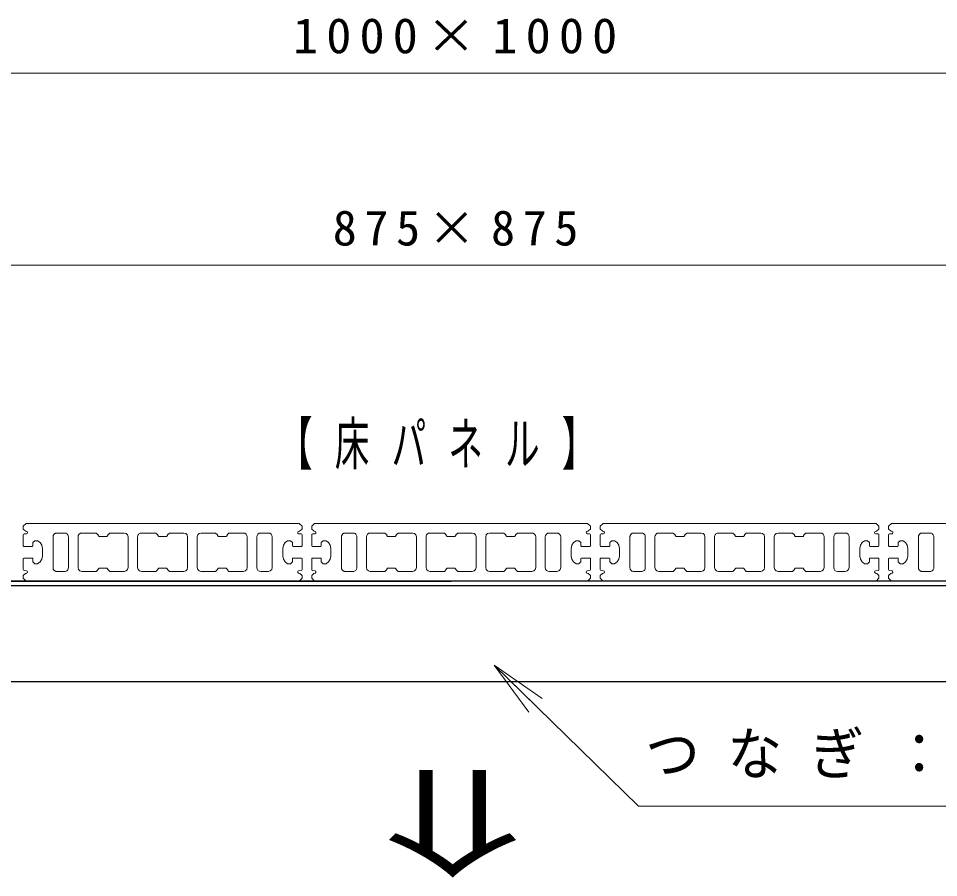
# Model space of a CAD drawing. Units: millimetres on the paper. Extents: x -385 to 0, y -594 to 267.
# Drawn here: x -120.36 to -72.51, y 163.9 to 208.59 of the extents above; entities that cross this region are included whole.
import ezdxf
from ezdxf.enums import TextEntityAlignment as Align

# ---------------------------------------------------------------- set-up
doc = ezdxf.new("R2010")
doc.units = ezdxf.units.MM
doc.linetypes.add('USER1', pattern=[4.5, 2.5, -2])
doc.layers.add('1_10', color=7, linetype='Continuous', lineweight=25)
doc.styles.add('ＭＳ ゴシック', font='')
doc.styles.get('ＭＳ ゴシック').set_extended_font_data('MS Gothic')

msp = doc.modelspace()

# ---------------------------------------------------------------- linework, layer by layer
at = {"layer": '1_10', "lineweight": 13}
for p, q in [((-147.863, 205.747), (-47.863, 205.747)), ((-141.613, 195.747), (-54.113, 195.747)), ((-95.618, 174.954), (-93.473, 172.857)), ((-95.618, 174.954), (-93.124, 173.214)), ((-93.823, 172.499), (-95.618, 174.954))]:
    msp.add_line(p, q, dxfattribs=at)
at = {"layer": '1_10', "color": 190}
for p, q in [((-49.113, 179.324), (-146.613, 179.324)), ((-146.613, 179.094), (-49.113, 179.094)), ((-134.413, 174.094), (-61.313, 174.094))]:
    msp.add_line(p, q, dxfattribs=at)
at = {"layer": '1_10', "color": 190, "linetype": 'USER1', "lineweight": 13}
msp.add_line((-49.113, 179.094), (-146.613, 179.094), dxfattribs=at)
at = {"layer": '1_10'}
for p in [(-141.013, 179.324), (-54.713, 179.324)]:
    msp.add_line(p, (-97.863, 179.324), dxfattribs=at)
at = {"layer": '1_10', "color": 40, "lineweight": 13}
for points in [[(-119.935, 179.858), (-119.902, 179.842), (-119.888, 179.808), (-119.888, 179.792), (-119.899, 179.762), (-119.925, 179.744), (-119.979, 179.727), (-119.988, 179.724), (-119.996, 179.718), (-120.094, 179.64), (-120.108, 179.622), (-120.113, 179.6), (-120.113, 179.474), (-119.963, 179.324), (-105.763, 179.324), (-105.613, 179.474), (-105.613, 179.6), (-105.618, 179.622), (-105.633, 179.64), (-105.731, 179.718), (-105.739, 179.724), (-105.748, 179.727), (-105.802, 179.744), (-105.828, 179.762), (-105.838, 179.792), (-105.838, 179.808), (-105.825, 179.842), (-105.792, 179.858), (-105.66, 179.87), (-105.627, 179.887), (-105.613, 179.921), (-105.613, 180.499), (-105.638, 180.524), (-106.088, 180.524), (-106.113, 180.499), (-106.113, 180.324), (-106.213, 180.224), (-106.363, 180.224), (-106.493, 180.325), (-106.579, 180.464), (-106.613, 180.624), (-106.613, 181.024), (-106.579, 181.185), (-106.493, 181.324), (-106.363, 181.424), (-106.213, 181.424), (-106.113, 181.324), (-106.113, 181.149), (-106.088, 181.124), (-105.638, 181.124), (-105.613, 181.149), (-105.613, 181.728), (-105.627, 181.762), (-105.66, 181.778), (-105.792, 181.79), (-105.825, 181.807), (-105.838, 181.841), (-105.838, 181.857), (-105.828, 181.887), (-105.802, 181.905), (-105.748, 181.922), (-105.739, 181.925), (-105.731, 181.931), (-105.633, 182.009), (-105.618, 182.027), (-105.613, 182.049), (-105.613, 182.174), (-105.763, 182.324), (-119.963, 182.324), (-120.113, 182.174), (-120.113, 182.049), (-120.108, 182.027), (-120.094, 182.009), (-119.996, 181.931), (-119.988, 181.925), (-119.979, 181.922), (-119.925, 181.905), (-119.899, 181.887), (-119.888, 181.857), (-119.888, 181.841), (-119.902, 181.807), (-119.935, 181.79), (-120.067, 181.778), (-120.1, 181.762), (-120.113, 181.728), (-120.113, 181.149), (-120.088, 181.124), (-119.638, 181.124), (-119.613, 181.149), (-119.613, 181.324), (-119.513, 181.424), (-119.363, 181.424), (-119.234, 181.324), (-119.147, 181.185), (-119.113, 181.024), (-119.113, 180.624), (-119.147, 180.464), (-119.234, 180.325), (-119.363, 180.224), (-119.513, 180.224), (-119.613, 180.324), (-119.613, 180.499), (-119.638, 180.524), (-120.088, 180.524), (-120.113, 180.499), (-120.113, 179.921), (-120.1, 179.887), (-120.067, 179.87)], [(-104.935, 179.858), (-104.902, 179.842), (-104.888, 179.808), (-104.888, 179.792), (-104.899, 179.762), (-104.925, 179.744), (-104.979, 179.727), (-104.988, 179.724), (-104.996, 179.718), (-105.094, 179.64), (-105.108, 179.622), (-105.113, 179.6), (-105.113, 179.474), (-104.963, 179.324), (-90.763, 179.324), (-90.613, 179.474), (-90.613, 179.6), (-90.618, 179.622), (-90.633, 179.64), (-90.731, 179.718), (-90.739, 179.724), (-90.748, 179.727), (-90.802, 179.744), (-90.828, 179.762), (-90.838, 179.792), (-90.838, 179.808), (-90.825, 179.842), (-90.792, 179.858), (-90.66, 179.87), (-90.627, 179.887), (-90.613, 179.921), (-90.613, 180.499), (-90.638, 180.524), (-91.088, 180.524), (-91.113, 180.499), (-91.113, 180.324), (-91.213, 180.224), (-91.363, 180.224), (-91.493, 180.325), (-91.579, 180.464), (-91.613, 180.624), (-91.613, 181.024), (-91.579, 181.185), (-91.493, 181.324), (-91.363, 181.424), (-91.213, 181.424), (-91.113, 181.324), (-91.113, 181.149), (-91.088, 181.124), (-90.638, 181.124), (-90.613, 181.149), (-90.613, 181.728), (-90.627, 181.762), (-90.66, 181.778), (-90.792, 181.79), (-90.825, 181.807), (-90.838, 181.841), (-90.838, 181.857), (-90.828, 181.887), (-90.802, 181.905), (-90.748, 181.922), (-90.739, 181.925), (-90.731, 181.931), (-90.633, 182.009), (-90.618, 182.027), (-90.613, 182.049), (-90.613, 182.174), (-90.763, 182.324), (-104.963, 182.324), (-105.113, 182.174), (-105.113, 182.049), (-105.108, 182.027), (-105.094, 182.009), (-104.996, 181.931), (-104.988, 181.925), (-104.979, 181.922), (-104.925, 181.905), (-104.899, 181.887), (-104.888, 181.857), (-104.888, 181.841), (-104.902, 181.807), (-104.935, 181.79), (-105.067, 181.778), (-105.1, 181.762), (-105.113, 181.728), (-105.113, 181.149), (-105.088, 181.124), (-104.638, 181.124), (-104.613, 181.149), (-104.613, 181.324), (-104.513, 181.424), (-104.363, 181.424), (-104.234, 181.324), (-104.147, 181.185), (-104.113, 181.024), (-104.113, 180.624), (-104.147, 180.464), (-104.234, 180.325), (-104.363, 180.224), (-104.513, 180.224), (-104.613, 180.324), (-104.613, 180.499), (-104.638, 180.524), (-105.088, 180.524), (-105.113, 180.499), (-105.113, 179.921), (-105.1, 179.887), (-105.067, 179.87)], [(-89.935, 179.858), (-89.902, 179.842), (-89.888, 179.808), (-89.888, 179.792), (-89.899, 179.762), (-89.925, 179.744), (-89.979, 179.727), (-89.988, 179.724), (-89.996, 179.718), (-90.094, 179.64), (-90.108, 179.622), (-90.113, 179.6), (-90.113, 179.474), (-89.963, 179.324), (-75.763, 179.324), (-75.613, 179.474), (-75.613, 179.6), (-75.618, 179.622), (-75.633, 179.64), (-75.731, 179.718), (-75.739, 179.724), (-75.748, 179.727), (-75.802, 179.744), (-75.828, 179.762), (-75.838, 179.792), (-75.838, 179.808), (-75.825, 179.842), (-75.792, 179.858), (-75.66, 179.87), (-75.627, 179.887), (-75.613, 179.921), (-75.613, 180.499), (-75.638, 180.524), (-76.088, 180.524), (-76.113, 180.499), (-76.113, 180.324), (-76.213, 180.224), (-76.363, 180.224), (-76.493, 180.325), (-76.579, 180.464), (-76.613, 180.624), (-76.613, 181.024), (-76.579, 181.185), (-76.493, 181.324), (-76.363, 181.424), (-76.213, 181.424), (-76.113, 181.324), (-76.113, 181.149), (-76.088, 181.124), (-75.638, 181.124), (-75.613, 181.149), (-75.613, 181.728), (-75.627, 181.762), (-75.66, 181.778), (-75.792, 181.79), (-75.825, 181.807), (-75.838, 181.841), (-75.838, 181.857), (-75.828, 181.887), (-75.802, 181.905), (-75.748, 181.922), (-75.739, 181.925), (-75.731, 181.931), (-75.633, 182.009), (-75.618, 182.027), (-75.613, 182.049), (-75.613, 182.174), (-75.763, 182.324), (-89.963, 182.324), (-90.113, 182.174), (-90.113, 182.049), (-90.108, 182.027), (-90.094, 182.009), (-89.996, 181.931), (-89.988, 181.925), (-89.979, 181.922), (-89.925, 181.905), (-89.899, 181.887), (-89.888, 181.857), (-89.888, 181.841), (-89.902, 181.807), (-89.935, 181.79), (-90.067, 181.778), (-90.1, 181.762), (-90.113, 181.728), (-90.113, 181.149), (-90.088, 181.124), (-89.638, 181.124), (-89.613, 181.149), (-89.613, 181.324), (-89.513, 181.424), (-89.363, 181.424), (-89.234, 181.324), (-89.147, 181.185), (-89.113, 181.024), (-89.113, 180.624), (-89.147, 180.464), (-89.234, 180.325), (-89.363, 180.224), (-89.513, 180.224), (-89.613, 180.324), (-89.613, 180.499), (-89.638, 180.524), (-90.088, 180.524), (-90.113, 180.499), (-90.113, 179.921), (-90.1, 179.887), (-90.067, 179.87)], [(-118.49, 179.87), (-118.518, 179.897), (-118.53, 179.913), (-118.54, 179.93), (-118.548, 179.948), (-118.555, 179.966), (-118.56, 179.985), (-118.562, 180.005), (-118.563, 180.024), (-118.563, 181.624), (-118.562, 181.644), (-118.56, 181.663), (-118.555, 181.682), (-118.548, 181.701), (-118.54, 181.719), (-118.53, 181.735), (-118.518, 181.751), (-118.49, 181.779), (-118.475, 181.791), (-118.458, 181.801), (-118.44, 181.809), (-118.422, 181.816), (-118.402, 181.821), (-118.383, 181.823), (-118.363, 181.824), (-117.963, 181.824), (-117.924, 181.821), (-117.887, 181.809), (-117.852, 181.791), (-117.822, 181.766), (-117.797, 181.735), (-117.779, 181.701), (-117.767, 181.663), (-117.763, 181.624), (-117.763, 180.024), (-117.767, 179.985), (-117.779, 179.948), (-117.797, 179.913), (-117.822, 179.883), (-117.852, 179.858), (-117.887, 179.84), (-117.924, 179.828), (-117.963, 179.824), (-118.363, 179.824), (-118.383, 179.825), (-118.402, 179.828), (-118.422, 179.833), (-118.44, 179.84), (-118.458, 179.848), (-118.475, 179.858)], [(-115.763, 181.649), (-115.713, 181.699), (-115.713, 181.724), (-115.613, 181.824), (-114.863, 181.824), (-114.763, 181.798), (-114.69, 181.724), (-114.663, 181.624), (-114.663, 180.024), (-114.69, 179.924), (-114.763, 179.851), (-114.863, 179.824), (-115.613, 179.824), (-115.713, 179.924), (-115.713, 179.949), (-115.763, 179.999), (-116.163, 179.999), (-116.213, 179.949), (-116.213, 179.924), (-116.313, 179.824), (-117.063, 179.824), (-117.163, 179.851), (-117.237, 179.924), (-117.263, 180.024), (-117.263, 181.624), (-117.248, 181.701), (-117.205, 181.766), (-117.14, 181.809), (-117.063, 181.824), (-116.313, 181.824), (-116.213, 181.724), (-116.213, 181.699), (-116.163, 181.649)], [(-111.763, 181.824), (-111.663, 181.798), (-111.59, 181.724), (-111.563, 181.624), (-111.563, 180.024), (-111.59, 179.924), (-111.663, 179.851), (-111.763, 179.824), (-112.513, 179.824), (-112.613, 179.924), (-112.613, 179.949), (-112.663, 179.999), (-113.063, 179.999), (-113.113, 179.949), (-113.113, 179.924), (-113.213, 179.824), (-113.963, 179.824), (-114.063, 179.851), (-114.137, 179.924), (-114.163, 180.024), (-114.163, 181.624), (-114.16, 181.659), (-114.151, 181.693), (-114.137, 181.724), (-114.117, 181.753), (-114.092, 181.778), (-114.063, 181.798), (-114.032, 181.812), (-113.998, 181.821), (-113.963, 181.824), (-113.213, 181.824), (-113.113, 181.724), (-113.113, 181.699), (-113.063, 181.649), (-112.663, 181.649), (-112.613, 181.699), (-112.613, 181.724), (-112.513, 181.824)], [(-108.463, 180.024), (-108.49, 179.924), (-108.563, 179.851), (-108.663, 179.824), (-109.413, 179.824), (-109.513, 179.924), (-109.513, 179.949), (-109.563, 179.999), (-109.963, 179.999), (-110.013, 179.949), (-110.013, 179.924), (-110.113, 179.824), (-110.863, 179.824), (-110.963, 179.851), (-111.037, 179.924), (-111.063, 180.024), (-111.063, 181.624), (-111.037, 181.724), (-110.963, 181.798), (-110.863, 181.824), (-110.113, 181.824), (-110.013, 181.724), (-110.013, 181.699), (-109.963, 181.649), (-109.563, 181.649), (-109.513, 181.699), (-109.513, 181.724), (-109.413, 181.824), (-108.663, 181.824), (-108.587, 181.809), (-108.522, 181.766), (-108.479, 181.701), (-108.463, 181.624)], [(-107.763, 181.824), (-107.363, 181.824), (-107.287, 181.809), (-107.222, 181.766), (-107.179, 181.701), (-107.163, 181.624), (-107.163, 180.024), (-107.19, 179.924), (-107.263, 179.851), (-107.363, 179.824), (-107.763, 179.824), (-107.84, 179.84), (-107.905, 179.883), (-107.948, 179.948), (-107.963, 180.024), (-107.963, 181.624), (-107.948, 181.701), (-107.905, 181.766), (-107.84, 181.809)], [(-103.49, 179.87), (-103.518, 179.897), (-103.53, 179.913), (-103.54, 179.93), (-103.548, 179.948), (-103.555, 179.966), (-103.56, 179.985), (-103.562, 180.005), (-103.563, 180.024), (-103.563, 181.624), (-103.562, 181.644), (-103.56, 181.663), (-103.555, 181.682), (-103.548, 181.701), (-103.54, 181.719), (-103.53, 181.735), (-103.518, 181.751), (-103.49, 181.779), (-103.475, 181.791), (-103.458, 181.801), (-103.44, 181.809), (-103.422, 181.816), (-103.402, 181.821), (-103.383, 181.823), (-103.363, 181.824), (-102.963, 181.824), (-102.924, 181.821), (-102.887, 181.809), (-102.852, 181.791), (-102.822, 181.766), (-102.797, 181.735), (-102.779, 181.701), (-102.767, 181.663), (-102.763, 181.624), (-102.763, 180.024), (-102.767, 179.985), (-102.779, 179.948), (-102.797, 179.913), (-102.822, 179.883), (-102.852, 179.858), (-102.887, 179.84), (-102.924, 179.828), (-102.963, 179.824), (-103.363, 179.824), (-103.383, 179.825), (-103.402, 179.828), (-103.422, 179.833), (-103.44, 179.84), (-103.458, 179.848), (-103.475, 179.858)], [(-100.763, 181.649), (-100.713, 181.699), (-100.713, 181.724), (-100.613, 181.824), (-99.863, 181.824), (-99.763, 181.798), (-99.69, 181.724), (-99.663, 181.624), (-99.663, 180.024), (-99.69, 179.924), (-99.763, 179.851), (-99.863, 179.824), (-100.613, 179.824), (-100.713, 179.924), (-100.713, 179.949), (-100.763, 179.999), (-101.163, 179.999), (-101.213, 179.949), (-101.213, 179.924), (-101.313, 179.824), (-102.063, 179.824), (-102.163, 179.851), (-102.237, 179.924), (-102.263, 180.024), (-102.263, 181.624), (-102.248, 181.701), (-102.205, 181.766), (-102.14, 181.809), (-102.063, 181.824), (-101.313, 181.824), (-101.213, 181.724), (-101.213, 181.699), (-101.163, 181.649)], [(-96.763, 181.824), (-96.663, 181.798), (-96.59, 181.724), (-96.563, 181.624), (-96.563, 180.024), (-96.59, 179.924), (-96.663, 179.851), (-96.763, 179.824), (-97.513, 179.824), (-97.613, 179.924), (-97.613, 179.949), (-97.663, 179.999), (-98.063, 179.999), (-98.113, 179.949), (-98.113, 179.924), (-98.213, 179.824), (-98.963, 179.824), (-99.063, 179.851), (-99.137, 179.924), (-99.163, 180.024), (-99.163, 181.624), (-99.16, 181.659), (-99.151, 181.693), (-99.137, 181.724), (-99.117, 181.753), (-99.092, 181.778), (-99.063, 181.798), (-99.032, 181.812), (-98.998, 181.821), (-98.963, 181.824), (-98.213, 181.824), (-98.113, 181.724), (-98.113, 181.699), (-98.063, 181.649), (-97.663, 181.649), (-97.613, 181.699), (-97.613, 181.724), (-97.513, 181.824)], [(-93.463, 180.024), (-93.49, 179.924), (-93.563, 179.851), (-93.663, 179.824), (-94.413, 179.824), (-94.513, 179.924), (-94.513, 179.949), (-94.563, 179.999), (-94.963, 179.999), (-95.013, 179.949), (-95.013, 179.924), (-95.113, 179.824), (-95.863, 179.824), (-95.963, 179.851), (-96.037, 179.924), (-96.063, 180.024), (-96.063, 181.624), (-96.037, 181.724), (-95.963, 181.798), (-95.863, 181.824), (-95.113, 181.824), (-95.013, 181.724), (-95.013, 181.699), (-94.963, 181.649), (-94.563, 181.649), (-94.513, 181.699), (-94.513, 181.724), (-94.413, 181.824), (-93.663, 181.824), (-93.587, 181.809), (-93.522, 181.766), (-93.479, 181.701), (-93.463, 181.624)], [(-92.763, 181.824), (-92.363, 181.824), (-92.287, 181.809), (-92.222, 181.766), (-92.179, 181.701), (-92.163, 181.624), (-92.163, 180.024), (-92.19, 179.924), (-92.263, 179.851), (-92.363, 179.824), (-92.763, 179.824), (-92.84, 179.84), (-92.905, 179.883), (-92.948, 179.948), (-92.963, 180.024), (-92.963, 181.624), (-92.948, 181.701), (-92.905, 181.766), (-92.84, 181.809)], [(-88.49, 179.87), (-88.518, 179.897), (-88.53, 179.913), (-88.54, 179.93), (-88.548, 179.948), (-88.555, 179.966), (-88.56, 179.985), (-88.562, 180.005), (-88.563, 180.024), (-88.563, 181.624), (-88.562, 181.644), (-88.56, 181.663), (-88.555, 181.682), (-88.548, 181.701), (-88.54, 181.719), (-88.53, 181.735), (-88.518, 181.751), (-88.49, 181.779), (-88.475, 181.791), (-88.458, 181.801), (-88.44, 181.809), (-88.422, 181.816), (-88.402, 181.821), (-88.383, 181.823), (-88.363, 181.824), (-87.963, 181.824), (-87.924, 181.821), (-87.887, 181.809), (-87.852, 181.791), (-87.822, 181.766), (-87.797, 181.735), (-87.779, 181.701), (-87.767, 181.663), (-87.763, 181.624), (-87.763, 180.024), (-87.767, 179.985), (-87.779, 179.948), (-87.797, 179.913), (-87.822, 179.883), (-87.852, 179.858), (-87.887, 179.84), (-87.924, 179.828), (-87.963, 179.824), (-88.363, 179.824), (-88.383, 179.825), (-88.402, 179.828), (-88.422, 179.833), (-88.44, 179.84), (-88.458, 179.848), (-88.475, 179.858)], [(-85.763, 181.649), (-85.713, 181.699), (-85.713, 181.724), (-85.613, 181.824), (-84.863, 181.824), (-84.763, 181.798), (-84.69, 181.724), (-84.663, 181.624), (-84.663, 180.024), (-84.69, 179.924), (-84.763, 179.851), (-84.863, 179.824), (-85.613, 179.824), (-85.713, 179.924), (-85.713, 179.949), (-85.763, 179.999), (-86.163, 179.999), (-86.213, 179.949), (-86.213, 179.924), (-86.313, 179.824), (-87.063, 179.824), (-87.163, 179.851), (-87.237, 179.924), (-87.263, 180.024), (-87.263, 181.624), (-87.248, 181.701), (-87.205, 181.766), (-87.14, 181.809), (-87.063, 181.824), (-86.313, 181.824), (-86.213, 181.724), (-86.213, 181.699), (-86.163, 181.649)], [(-81.763, 181.824), (-81.663, 181.798), (-81.59, 181.724), (-81.563, 181.624), (-81.563, 180.024), (-81.59, 179.924), (-81.663, 179.851), (-81.763, 179.824), (-82.513, 179.824), (-82.613, 179.924), (-82.613, 179.949), (-82.663, 179.999), (-83.063, 179.999), (-83.113, 179.949), (-83.113, 179.924), (-83.213, 179.824), (-83.963, 179.824), (-84.063, 179.851), (-84.137, 179.924), (-84.163, 180.024), (-84.163, 181.624), (-84.16, 181.659), (-84.151, 181.693), (-84.137, 181.724), (-84.117, 181.753), (-84.092, 181.778), (-84.063, 181.798), (-84.032, 181.812), (-83.998, 181.821), (-83.963, 181.824), (-83.213, 181.824), (-83.113, 181.724), (-83.113, 181.699), (-83.063, 181.649), (-82.663, 181.649), (-82.613, 181.699), (-82.613, 181.724), (-82.513, 181.824)], [(-78.463, 180.024), (-78.49, 179.924), (-78.563, 179.851), (-78.663, 179.824), (-79.413, 179.824), (-79.513, 179.924), (-79.513, 179.949), (-79.563, 179.999), (-79.963, 179.999), (-80.013, 179.949), (-80.013, 179.924), (-80.113, 179.824), (-80.863, 179.824), (-80.963, 179.851), (-81.037, 179.924), (-81.063, 180.024), (-81.063, 181.624), (-81.037, 181.724), (-80.963, 181.798), (-80.863, 181.824), (-80.113, 181.824), (-80.013, 181.724), (-80.013, 181.699), (-79.963, 181.649), (-79.563, 181.649), (-79.513, 181.699), (-79.513, 181.724), (-79.413, 181.824), (-78.663, 181.824), (-78.587, 181.809), (-78.522, 181.766), (-78.479, 181.701), (-78.463, 181.624)], [(-77.763, 181.824), (-77.363, 181.824), (-77.287, 181.809), (-77.222, 181.766), (-77.179, 181.701), (-77.163, 181.624), (-77.163, 180.024), (-77.19, 179.924), (-77.263, 179.851), (-77.363, 179.824), (-77.763, 179.824), (-77.84, 179.84), (-77.905, 179.883), (-77.948, 179.948), (-77.963, 180.024), (-77.963, 181.624), (-77.948, 181.701), (-77.905, 181.766), (-77.84, 181.809)], [(-73.49, 179.87), (-73.518, 179.897), (-73.53, 179.913), (-73.54, 179.93), (-73.548, 179.948), (-73.555, 179.966), (-73.56, 179.985), (-73.562, 180.005), (-73.563, 180.024), (-73.563, 181.624), (-73.562, 181.644), (-73.56, 181.663), (-73.555, 181.682), (-73.548, 181.701), (-73.54, 181.719), (-73.53, 181.735), (-73.518, 181.751), (-73.49, 181.779), (-73.475, 181.791), (-73.458, 181.801), (-73.44, 181.809), (-73.422, 181.816), (-73.402, 181.821), (-73.383, 181.823), (-73.363, 181.824), (-72.963, 181.824), (-72.924, 181.821), (-72.887, 181.809), (-72.852, 181.791), (-72.822, 181.766), (-72.797, 181.735), (-72.779, 181.701), (-72.767, 181.663), (-72.763, 181.624), (-72.763, 180.024), (-72.767, 179.985), (-72.779, 179.948), (-72.797, 179.913), (-72.822, 179.883), (-72.852, 179.858), (-72.887, 179.84), (-72.924, 179.828), (-72.963, 179.824), (-73.363, 179.824), (-73.383, 179.825), (-73.402, 179.828), (-73.422, 179.833), (-73.44, 179.84), (-73.458, 179.848), (-73.475, 179.858)]]:
    msp.add_lwpolyline(points, close=True, dxfattribs=at)
msp.add_lwpolyline([(-60.763, 182.324), (-74.963, 182.324), (-75.113, 182.174), (-75.113, 182.049), (-75.108, 182.027), (-75.094, 182.009), (-74.996, 181.931), (-74.988, 181.925), (-74.979, 181.922), (-74.925, 181.905), (-74.899, 181.887), (-74.888, 181.857), (-74.888, 181.841), (-74.902, 181.807), (-74.935, 181.79), (-75.067, 181.778), (-75.1, 181.762), (-75.113, 181.728), (-75.113, 181.149), (-75.088, 181.124), (-74.638, 181.124), (-74.613, 181.149), (-74.613, 181.324), (-74.513, 181.424), (-74.363, 181.424), (-74.234, 181.324), (-74.147, 181.185), (-74.113, 181.024), (-74.113, 180.624), (-74.147, 180.464), (-74.234, 180.325), (-74.363, 180.224), (-74.513, 180.224), (-74.613, 180.324), (-74.613, 180.499), (-74.638, 180.524), (-75.088, 180.524), (-75.113, 180.499), (-75.113, 179.921), (-75.1, 179.887), (-75.067, 179.87), (-74.935, 179.858), (-74.902, 179.842), (-74.888, 179.808), (-74.888, 179.792), (-74.899, 179.762), (-74.925, 179.744), (-74.979, 179.727), (-74.988, 179.724), (-74.996, 179.718), (-75.094, 179.64), (-75.108, 179.622), (-75.113, 179.6), (-75.113, 179.474), (-74.963, 179.324), (-60.763, 179.324)], dxfattribs=at)
at = {"layer": '1_10', "lineweight": 13}
msp.add_lwpolyline([(-95.618, 174.954), (-88.125, 167.626), (-57.773, 167.626)], dxfattribs=at)

# ---------------------------------------------------------------- texts
at = {"layer": '1_10', "style": 'ＭＳ ゴシック', "width": 0.6}
msp.add_text('⇒', height=7.331, rotation=270, dxfattribs=at).set_placement((-97.863, 169.744), align=Align.MIDDLE_LEFT)
at = {"layer": '1_10', "style": 'ＭＳ ゴシック'}
for s, insert, char_height, attachment_point in [('\\T1.32;\\W1.05;1000×1000', (-97.444, 206.747), 1.833, 8), ('\\T1.32;875×875', (-97.431, 196.747), 1.833, 8), ('\\T1.64;\\W0.6;【床パネル】', (-106.863, 186.344), 2.199, 4), ('\\T1.5;\\W0.95;つなぎ：PL-2.3', (-87.773, 170.276), 2.199, 4)]:
    msp.add_mtext(s, dxfattribs=dict(at, insert=insert, char_height=char_height, attachment_point=attachment_point))

doc.saveas('drawing.dxf')
